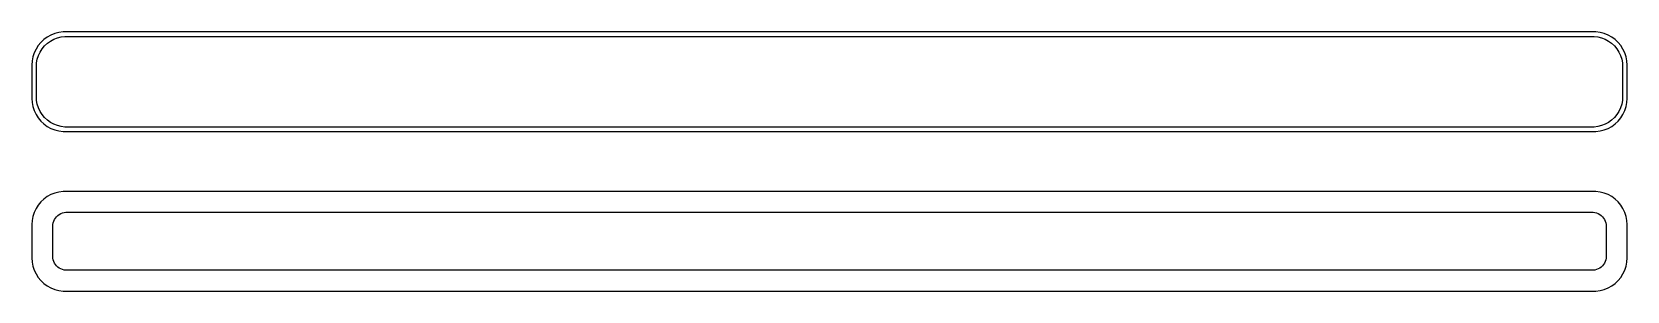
# Model space of a CAD drawing. Header units: metres. Extents: x -120 to 120, y 41 to 79.
import ezdxf

# ---------------------------------------------------------------- set-up
doc = ezdxf.new("R2010")
doc.units = ezdxf.units.M

msp = doc.modelspace()

# ---------------------------------------------------------------- linework, layer by layer
for p, q in [((-116.545, 79.2553), (-117.129, 79.0241)), ((-115.937, 79.4114), (-116.545, 79.2553)), ((-115.314, 79.4901), (-115.937, 79.4114)), ((115.314, 79.4901), (-115.314, 79.4901)), ((115.937, 79.4114), (115.314, 79.4901)), ((116.545, 79.2553), (115.937, 79.4114)), ((117.129, 79.0241), (116.545, 79.2553)), ((-119.382, 76.9088), (-119.649, 76.3406)), ((-119.045, 77.4389), (-119.382, 76.9088)), ((-118.645, 77.9227), (-119.045, 77.4389)), ((-118.762, 76.4557), (-118.454, 76.9411)), ((-118.187, 78.3526), (-118.645, 77.9227)), ((-118.454, 76.9411), (-118.088, 77.3842)), ((-117.679, 78.7216), (-118.187, 78.3526)), ((-118.088, 77.3842), (-117.668, 77.7777)), ((-117.129, 79.0241), (-117.679, 78.7216)), ((-117.668, 77.7777), (-117.203, 78.1157)), ((-117.203, 78.1157), (-116.699, 78.3927)), ((-116.699, 78.3927), (-116.165, 78.6044)), ((-116.165, 78.6044), (-115.608, 78.7473)), ((-115.608, 78.7473), (-115.037, 78.8194)), ((-115.037, 78.8194), (115.037, 78.8194)), ((115.037, 78.8194), (115.608, 78.7473)), ((115.608, 78.7473), (116.165, 78.6044)), ((116.165, 78.6044), (116.699, 78.3927)), ((116.699, 78.3927), (117.203, 78.1157)), ((117.679, 78.7216), (117.129, 79.0241)), ((117.203, 78.1157), (117.668, 77.7777)), ((117.668, 77.7777), (118.088, 77.3842)), ((118.187, 78.3526), (117.679, 78.7216)), ((118.088, 77.3842), (118.454, 76.9411)), ((118.645, 77.9227), (118.187, 78.3526)), ((118.454, 76.9411), (118.762, 76.4557)), ((119.045, 77.4389), (118.645, 77.9227)), ((119.382, 76.9088), (119.045, 77.4389)), ((119.649, 76.3406), (119.382, 76.9088)), ((-119.961, 75.1267), (-120, 74.5)), ((-120, 74.5), (-120, 69.5)), ((-119.843, 75.7434), (-119.961, 75.1267)), ((-119.649, 76.3406), (-119.843, 75.7434)), ((-119.328, 74.25), (-119.292, 74.8238)), ((-119.292, 74.8238), (-119.185, 75.3886)), ((-119.185, 75.3886), (-119.007, 75.9354)), ((-119.007, 75.9354), (-118.762, 76.4557)), ((118.762, 76.4557), (119.007, 75.9354)), ((119.007, 75.9354), (119.185, 75.3886)), ((119.185, 75.3886), (119.292, 74.8238)), ((119.292, 74.8238), (119.328, 74.25)), ((119.843, 75.7434), (119.649, 76.3406)), ((119.961, 75.1267), (119.843, 75.7434)), ((120, 74.5), (119.961, 75.1267)), ((120, 69.5), (120, 74.5)), ((-119.328, 69.75), (-119.328, 74.25)), ((119.328, 74.25), (119.328, 69.75)), ((-119.292, 69.1762), (-119.328, 69.75)), ((119.328, 69.75), (119.292, 69.1762)), ((-120, 69.5), (-119.961, 68.8733)), ((-119.961, 68.8733), (-119.843, 68.2566)), ((-119.843, 68.2566), (-119.649, 67.6594)), ((-119.649, 67.6594), (-119.382, 67.0912)), ((-119.185, 68.6114), (-119.292, 69.1762)), ((-119.007, 68.0646), (-119.185, 68.6114)), ((-118.762, 67.5443), (-119.007, 68.0646)), ((-118.454, 67.0589), (-118.762, 67.5443)), ((118.762, 67.5443), (118.454, 67.0589)), ((119.007, 68.0646), (118.762, 67.5443)), ((119.185, 68.6114), (119.007, 68.0646)), ((119.292, 69.1762), (119.185, 68.6114)), ((119.382, 67.0912), (119.649, 67.6594)), ((119.649, 67.6594), (119.843, 68.2566)), ((119.843, 68.2566), (119.961, 68.8733)), ((119.961, 68.8733), (120, 69.5)), ((-119.382, 67.0912), (-119.045, 66.5611)), ((-119.045, 66.5611), (-118.645, 66.0773)), ((-118.645, 66.0773), (-118.187, 65.6474)), ((-118.088, 66.6158), (-118.454, 67.0589)), ((-118.187, 65.6474), (-117.679, 65.2784)), ((-117.668, 66.2223), (-118.088, 66.6158)), ((-117.679, 65.2784), (-117.129, 64.9759)), ((-117.203, 65.8843), (-117.668, 66.2223)), ((-116.699, 65.6073), (-117.203, 65.8843)), ((-117.129, 64.9759), (-116.545, 64.7447)), ((-116.165, 65.3956), (-116.699, 65.6073)), ((-115.608, 65.2527), (-116.165, 65.3956)), ((-115.037, 65.1806), (-115.608, 65.2527)), ((115.037, 65.1806), (-115.037, 65.1806)), ((115.608, 65.2527), (115.037, 65.1806)), ((116.165, 65.3956), (115.608, 65.2527)), ((116.699, 65.6073), (116.165, 65.3956)), ((116.545, 64.7447), (117.129, 64.9759)), ((117.203, 65.8843), (116.699, 65.6073)), ((117.129, 64.9759), (117.679, 65.2784)), ((117.668, 66.2223), (117.203, 65.8843)), ((118.088, 66.6158), (117.668, 66.2223)), ((117.679, 65.2784), (118.187, 65.6474)), ((118.454, 67.0589), (118.088, 66.6158)), ((118.187, 65.6474), (118.645, 66.0773)), ((118.645, 66.0773), (119.045, 66.5611)), ((119.045, 66.5611), (119.382, 67.0912)), ((-116.545, 64.7447), (-115.937, 64.5886)), ((-115.937, 64.5886), (-115.314, 64.5099)), ((-115.314, 64.5099), (115.314, 64.5099)), ((115.314, 64.5099), (115.937, 64.5886)), ((115.937, 64.5886), (116.545, 64.7447)), ((-116.545, 55.2553), (-117.129, 55.0241)), ((-115.937, 55.4114), (-116.545, 55.2553)), ((-115.314, 55.4901), (-115.937, 55.4114)), ((115.314, 55.4901), (-115.314, 55.4901)), ((115.937, 55.4114), (115.314, 55.4901)), ((116.545, 55.2553), (115.937, 55.4114)), ((117.129, 55.0241), (116.545, 55.2553)), ((-119.382, 52.9088), (-119.649, 52.3406)), ((-119.045, 53.4389), (-119.382, 52.9088)), ((-118.645, 53.9227), (-119.045, 53.4389)), ((-118.187, 54.3526), (-118.645, 53.9227)), ((-117.679, 54.7216), (-118.187, 54.3526)), ((-117.129, 55.0241), (-117.679, 54.7216)), ((117.679, 54.7216), (117.129, 55.0241)), ((118.187, 54.3526), (117.679, 54.7216)), ((118.645, 53.9227), (118.187, 54.3526)), ((119.045, 53.4389), (118.645, 53.9227)), ((119.382, 52.9088), (119.045, 53.4389)), ((119.649, 52.3406), (119.382, 52.9088)), ((-119.961, 51.1267), (-120, 50.5)), ((-120, 50.5), (-120, 45.5)), ((-119.843, 51.7434), (-119.961, 51.1267)), ((-119.649, 52.3406), (-119.843, 51.7434)), ((-116.86, 50.25), (-116.843, 50.5144)), ((-116.843, 50.5144), (-116.793, 50.7746)), ((-116.793, 50.7746), (-116.711, 51.0266)), ((-116.711, 51.0266), (-116.599, 51.2663)), ((-116.599, 51.2663), (-116.457, 51.49)), ((-116.457, 51.49), (-116.288, 51.6941)), ((-116.288, 51.6941), (-116.095, 51.8755)), ((-116.095, 51.8755), (-115.88, 52.0312)), ((-115.88, 52.0312), (-115.648, 52.1588)), ((-115.648, 52.1588), (-115.402, 52.2564)), ((-115.402, 52.2564), (-115.145, 52.3223)), ((-115.145, 52.3223), (-114.882, 52.3555)), ((-114.882, 52.3555), (114.882, 52.3555)), ((114.882, 52.3555), (115.145, 52.3223)), ((115.145, 52.3223), (115.402, 52.2564)), ((115.402, 52.2564), (115.648, 52.1588)), ((115.648, 52.1588), (115.88, 52.0312)), ((115.88, 52.0312), (116.095, 51.8755)), ((116.095, 51.8755), (116.288, 51.6941)), ((116.288, 51.6941), (116.457, 51.49)), ((116.457, 51.49), (116.599, 51.2663)), ((116.599, 51.2663), (116.711, 51.0266)), ((116.711, 51.0266), (116.793, 50.7746)), ((116.793, 50.7746), (116.843, 50.5144)), ((116.843, 50.5144), (116.86, 50.25)), ((119.843, 51.7434), (119.649, 52.3406)), ((119.961, 51.1267), (119.843, 51.7434)), ((120, 50.5), (119.961, 51.1267)), ((120, 45.5), (120, 50.5)), ((-116.86, 45.75), (-116.86, 50.25)), ((116.86, 50.25), (116.86, 45.75)), ((-116.843, 45.4856), (-116.86, 45.75)), ((116.86, 45.75), (116.843, 45.4856)), ((-120, 45.5), (-119.961, 44.8733)), ((-119.961, 44.8733), (-119.843, 44.2566)), ((-119.843, 44.2566), (-119.649, 43.6594)), ((-119.649, 43.6594), (-119.382, 43.0912)), ((-116.793, 45.2254), (-116.843, 45.4856)), ((-116.711, 44.9734), (-116.793, 45.2254)), ((-116.599, 44.7337), (-116.711, 44.9734)), ((-116.457, 44.51), (-116.599, 44.7337)), ((-116.288, 44.3059), (-116.457, 44.51)), ((-116.095, 44.1245), (-116.288, 44.3059)), ((-115.88, 43.9688), (-116.095, 44.1245)), ((-115.648, 43.8412), (-115.88, 43.9688)), ((-115.402, 43.7436), (-115.648, 43.8412)), ((-115.145, 43.6777), (-115.402, 43.7436)), ((-114.882, 43.6445), (-115.145, 43.6777)), ((114.882, 43.6445), (-114.882, 43.6445)), ((115.145, 43.6777), (114.882, 43.6445)), ((115.402, 43.7436), (115.145, 43.6777)), ((115.648, 43.8412), (115.402, 43.7436)), ((115.88, 43.9688), (115.648, 43.8412)), ((116.095, 44.1245), (115.88, 43.9688)), ((116.288, 44.3059), (116.095, 44.1245)), ((116.457, 44.51), (116.288, 44.3059)), ((116.599, 44.7337), (116.457, 44.51)), ((116.711, 44.9734), (116.599, 44.7337)), ((116.793, 45.2254), (116.711, 44.9734)), ((116.843, 45.4856), (116.793, 45.2254)), ((119.382, 43.0912), (119.649, 43.6594)), ((119.649, 43.6594), (119.843, 44.2566)), ((119.843, 44.2566), (119.961, 44.8733)), ((119.961, 44.8733), (120, 45.5)), ((-119.382, 43.0912), (-119.045, 42.5611)), ((-119.045, 42.5611), (-118.645, 42.0773)), ((-118.645, 42.0773), (-118.187, 41.6474)), ((-118.187, 41.6474), (-117.679, 41.2784)), ((-117.679, 41.2784), (-117.129, 40.9759)), ((-117.129, 40.9759), (-116.545, 40.7447)), ((116.545, 40.7447), (117.129, 40.9759)), ((117.129, 40.9759), (117.679, 41.2784)), ((117.679, 41.2784), (118.187, 41.6474)), ((118.187, 41.6474), (118.645, 42.0773)), ((118.645, 42.0773), (119.045, 42.5611)), ((119.045, 42.5611), (119.382, 43.0912)), ((-116.545, 40.7447), (-115.937, 40.5886)), ((-115.937, 40.5886), (-115.314, 40.5099)), ((-115.314, 40.5099), (115.314, 40.5099)), ((115.314, 40.5099), (115.937, 40.5886)), ((115.937, 40.5886), (116.545, 40.7447))]:
    msp.add_line(p, q)

doc.saveas('drawing.dxf')
